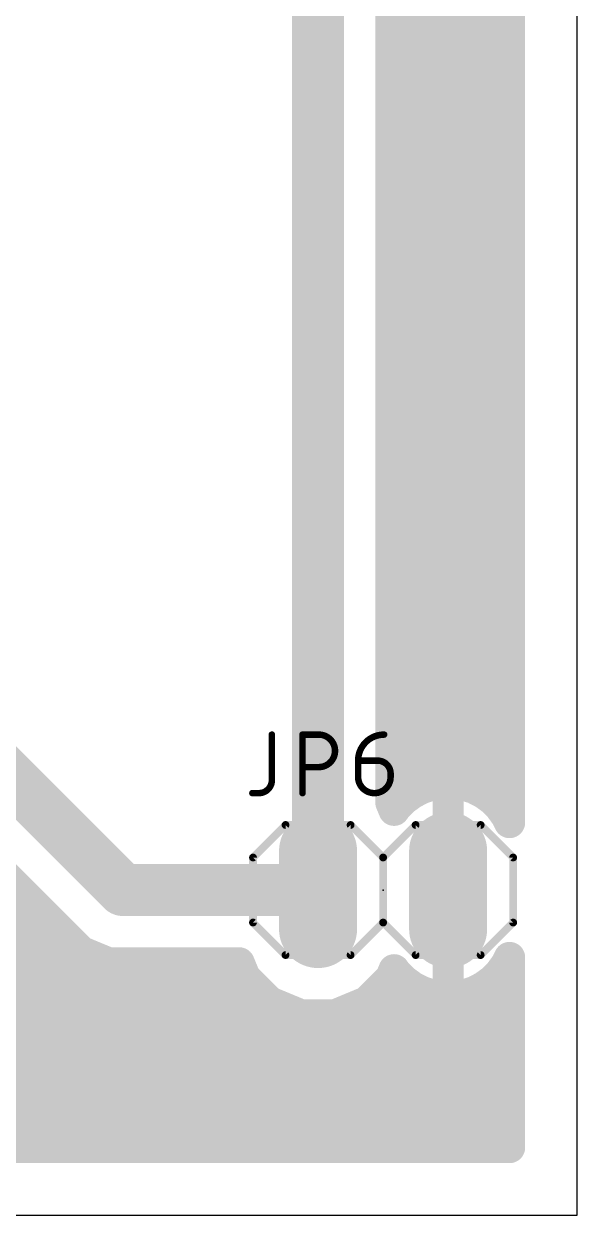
# Model space of a CAD drawing. Extents: x 2.5 to 54.6, y 1.3 to 50.5.
# Drawn here: x 43.78 to 54.59, y 1.27 to 24.54 of the extents above; entities that cross this region are included whole.
import ezdxf

# ---------------------------------------------------------------- set-up
doc = ezdxf.new("R2010")
doc.units = 0
for name, color, linetype in [('1', 12, 'CONTINUOUS'), ('17', 110, 'CONTINUOUS'), ('20', 31, 'CONTINUOUS'), ('21', 253, 'CONTINUOUS'), ('23', 53, 'CONTINUOUS'), ('25', 253, 'CONTINUOUS'), ('51', 253, 'CONTINUOUS')]:
    doc.layers.add(name, color=color, linetype=linetype)

# ---------------------------------------------------------------- blocks, each defined once
blk = doc.blocks.new('RECT')
blk.add_solid([(-0.5, -0.5), (0.5, -0.5), (-0.5, 0.5), (0.5, 0.5)])
blk = doc.blocks.new('LONGP100')
at = {"const_width": 1}
blk.add_lwpolyline([(-0.5, 0), (0.5, 0)], dxfattribs=at)
at = {"const_width": 0.5}
for points in [[(-0.5, 0.25, 1), (-0.5, -0.25)], [(0.5, -0.25, 1), (0.5, 0.25)]]:
    blk.add_lwpolyline(points, format="xyb", dxfattribs=at)

msp = doc.modelspace()

# ---------------------------------------------------------------- linework, layer by layer
at = {"layer": '1'}
for points, const_width in [([(49.53, 43.18), (49.53, 7.62)], 1.016), ([(53.2692, 41.8623), (53.2692, 8.9377)], 0.6096), ([(50.9524, 9.3287), (50.9524, 41.4713)], 0.6096), ([(50.9524, 24.384), (53.2692, 24.384)], 0.6096), ([(50.9524, 23.7744), (53.2692, 23.7744)], 0.6096), ([(50.9524, 23.1648), (53.2692, 23.1648)], 0.6096), ([(50.9524, 22.5552), (53.2692, 22.5552)], 0.6096), ([(50.9524, 21.9456), (53.2692, 21.9456)], 0.6096), ([(50.9524, 21.336), (53.2692, 21.336)], 0.6096), ([(50.9524, 20.7264), (53.2692, 20.7264)], 0.6096), ([(50.9524, 20.1168), (53.2692, 20.1168)], 0.6096), ([(50.9524, 19.5072), (53.2692, 19.5072)], 0.6096), ([(50.9524, 18.8976), (53.2692, 18.8976)], 0.6096), ([(50.9524, 18.288), (53.2692, 18.288)], 0.6096), ([(50.9524, 17.6784), (53.2692, 17.6784)], 0.6096), ([(50.9524, 17.0688), (53.2692, 17.0688)], 0.6096), ([(50.9524, 16.4592), (53.2692, 16.4592)], 0.6096), ([(50.9524, 15.8496), (53.2692, 15.8496)], 0.6096), ([(50.9524, 15.24), (53.2692, 15.24)], 0.6096), ([(50.9524, 14.6304), (53.2692, 14.6304)], 0.6096), ([(50.9524, 14.0208), (53.2692, 14.0208)], 0.6096), ([(50.9524, 13.4112), (53.2692, 13.4112)], 0.6096), ([(50.9524, 12.8016), (53.2692, 12.8016)], 0.6096), ([(50.9524, 12.192), (53.2692, 12.192)], 0.6096), ([(50.9524, 11.5824), (53.2692, 11.5824)], 0.6096), ([(50.9524, 10.9728), (53.2692, 10.9728)], 0.6096), ([(43.18, 10.16), (45.72, 7.62)], 1.016), ([(50.9524, 10.3632), (53.2692, 10.3632)], 0.6096), ([(50.9524, 9.7536), (53.2692, 9.7536)], 0.6096), ([(51.966, 9.7028), (51.7607, 9.6703)], 0.6096), ([(52.07, 9.7028), (51.966, 9.7028)], 0.6096), ([(52.174, 9.7028), (52.07, 9.7028)], 0.6096), ([(52.07, 9.7028), (52.07, 7.62)], 0.6096), ([(52.07, 7.62), (52.07, 9.7028)], 0.6096), ([(52.3793, 9.6703), (52.174, 9.7028)], 0.6096), ([(51.3777, 9.5116), (51.2096, 9.3894)], 0.6096), ([(51.563, 9.606), (51.3777, 9.5116)], 0.6096), ([(51.7607, 9.6703), (51.563, 9.606)], 0.6096), ([(52.577, 9.606), (52.3793, 9.6703)], 0.6096), ([(52.7623, 9.5116), (52.577, 9.606)], 0.6096), ([(52.9304, 9.3894), (52.7623, 9.5116)], 0.6096), ([(51.0151, 9.1772), (50.9524, 9.3287)], 0.6096), ([(51.0626, 9.2424), (51.0151, 9.1772)], 0.6096), ([(51.2096, 9.3894), (51.0626, 9.2424)], 0.6096), ([(53.0774, 9.2424), (52.9304, 9.3894)], 0.6096), ([(53.1996, 9.0743), (53.0774, 9.2424)], 0.6096), ([(52.07, 9.144), (52.07, 9.144)], 0.6096), ([(53.149, 9.144), (53.2692, 9.144)], 0.6096), ([(53.2692, 8.9377), (53.1996, 9.0743)], 0.6096), ([(42.5908, 8.7376), (44.5141, 6.8143)], 0.6096), ([(52.07, 8.5344), (52.07, 8.5344)], 0.6096), ([(52.07, 7.9248), (52.07, 7.9248)], 0.6096), ([(45.72, 7.62), (49.53, 7.62)], 1.016), ([(52.07, 5.5372), (52.07, 7.62)], 0.6096), ([(52.07, 7.62), (52.07, 7.62)], 0.6096), ([(52.07, 7.62), (52.07, 5.5372)], 0.6096), ([(52.07, 7.62), (52.07, 7.62)], 0.6096), ([(37.9984, 7.3152), (44.0132, 7.3152)], 0.6096), ([(52.07, 7.3152), (52.07, 7.3152)], 0.6096), ([(37.7578, 6.7056), (44.6228, 6.7056)], 0.6096), ([(44.5141, 6.8143), (44.9143, 6.4141)], 0.6096), ([(52.07, 6.7056), (52.07, 6.7056)], 0.6096), ([(44.9143, 6.4141), (45.4371, 6.1976)], 0.6096), ([(53.1996, 6.1657), (53.2692, 6.3023)], 0.6096), ([(53.2692, 6.3023), (53.2692, 2.5908)], 0.6096), ([(37.0234, 6.096), (48.0311, 6.096)], 0.6096), ([(45.4371, 6.1976), (47.989, 6.1976)], 0.6096), ([(47.989, 6.1976), (48.1088, 5.9084)], 0.6096), ([(50.9512, 5.9084), (51.0151, 6.0628)], 0.6096), ([(51.0151, 6.0628), (51.0626, 5.9976)], 0.6096), ([(51.0626, 5.9976), (51.2096, 5.8506)], 0.6096), ([(52.07, 6.096), (52.07, 6.096)], 0.6096), ([(52.9304, 5.8506), (53.0774, 5.9976)], 0.6096), ([(53.0774, 5.9976), (53.1996, 6.1657)], 0.6096), ([(53.149, 6.096), (53.2692, 6.096)], 0.6096), ([(48.1088, 5.9084), (48.5804, 5.4368)], 0.6096), ([(50.4796, 5.4368), (50.9512, 5.9084)], 0.6096), ([(51.2096, 5.8506), (51.3777, 5.7283)], 0.6096), ([(52.7623, 5.7283), (52.9304, 5.8506)], 0.6096), ([(51.3777, 5.7283), (51.563, 5.634)], 0.6096), ([(51.563, 5.634), (51.7607, 5.5697)], 0.6096), ([(51.7607, 5.5697), (51.966, 5.5372)], 0.6096), ([(51.966, 5.5372), (52.07, 5.5372)], 0.6096), ([(52.07, 5.5372), (52.174, 5.5372)], 0.6096), ([(52.174, 5.5372), (52.3793, 5.5697)], 0.6096), ([(52.3793, 5.5697), (52.577, 5.634)], 0.6096), ([(52.577, 5.634), (52.7623, 5.7283)], 0.6096), ([(25.4493, 5.4864), (48.5308, 5.4864)], 0.6096), ([(48.5804, 5.4368), (49.1965, 5.1816)], 0.6096), ([(49.8635, 5.1816), (50.4796, 5.4368)], 0.6096), ([(50.5292, 5.4864), (53.2692, 5.4864)], 0.6096), ([(49.1965, 5.1816), (49.8635, 5.1816)], 0.6096), ([(24.848, 4.8768), (53.2692, 4.8768)], 0.6096), ([(24.2384, 4.2672), (53.2692, 4.2672)], 0.6096), ([(23.6288, 3.6576), (53.2692, 3.6576)], 0.6096), ([(23.0192, 3.048), (53.2692, 3.048)], 0.6096), ([(53.2692, 2.5908), (22.562, 2.5908)], 0.6096)]:
    msp.add_lwpolyline(points, dxfattribs=dict(at, const_width=const_width))
for points, const_width in [([(50.9524, 24.5364, 1), (50.9524, 24.2316)], 0.3048), ([(53.2692, 24.2316, 1), (53.2692, 24.5364)], 0.3048), ([(50.9524, 23.9268, 1), (50.9524, 23.622)], 0.3048), ([(53.2692, 23.622, 1), (53.2692, 23.9268)], 0.3048), ([(50.9524, 23.3172, 1), (50.9524, 23.0124)], 0.3048), ([(53.2692, 23.0124, 1), (53.2692, 23.3172)], 0.3048), ([(50.9524, 22.7076, 1), (50.9524, 22.4028)], 0.3048), ([(53.2692, 22.4028, 1), (53.2692, 22.7076)], 0.3048), ([(50.9524, 22.098, 1), (50.9524, 21.7932)], 0.3048), ([(53.2692, 21.7932, 1), (53.2692, 22.098)], 0.3048), ([(50.9524, 21.4884, 1), (50.9524, 21.1836)], 0.3048), ([(53.2692, 21.1836, 1), (53.2692, 21.4884)], 0.3048), ([(50.9524, 20.8788, 1), (50.9524, 20.574)], 0.3048), ([(53.2692, 20.574, 1), (53.2692, 20.8788)], 0.3048), ([(50.9524, 20.2692, 1), (50.9524, 19.9644)], 0.3048), ([(53.2692, 19.9644, 1), (53.2692, 20.2692)], 0.3048), ([(50.9524, 19.6596, 1), (50.9524, 19.3548)], 0.3048), ([(53.2692, 19.3548, 1), (53.2692, 19.6596)], 0.3048), ([(50.9524, 19.05, 1), (50.9524, 18.7452)], 0.3048), ([(53.2692, 18.7452, 1), (53.2692, 19.05)], 0.3048), ([(50.9524, 18.4404, 1), (50.9524, 18.1356)], 0.3048), ([(53.2692, 18.1356, 1), (53.2692, 18.4404)], 0.3048), ([(50.9524, 17.8308, 1), (50.9524, 17.526)], 0.3048), ([(53.2692, 17.526, 1), (53.2692, 17.8308)], 0.3048), ([(50.9524, 17.2212, 1), (50.9524, 16.9164)], 0.3048), ([(53.2692, 16.9164, 1), (53.2692, 17.2212)], 0.3048), ([(50.9524, 16.6116, 1), (50.9524, 16.3068)], 0.3048), ([(53.2692, 16.3068, 1), (53.2692, 16.6116)], 0.3048), ([(50.9524, 16.002, 1), (50.9524, 15.6972)], 0.3048), ([(53.2692, 15.6972, 1), (53.2692, 16.002)], 0.3048), ([(50.9524, 15.3924, 1), (50.9524, 15.0876)], 0.3048), ([(53.2692, 15.0876, 1), (53.2692, 15.3924)], 0.3048), ([(50.9524, 14.7828, 1), (50.9524, 14.478)], 0.3048), ([(53.2692, 14.478, 1), (53.2692, 14.7828)], 0.3048), ([(50.9524, 14.1732, 1), (50.9524, 13.8684)], 0.3048), ([(53.2692, 13.8684, 1), (53.2692, 14.1732)], 0.3048), ([(50.9524, 13.5636, 1), (50.9524, 13.2588)], 0.3048), ([(53.2692, 13.2588, 1), (53.2692, 13.5636)], 0.3048), ([(50.9524, 12.954, 1), (50.9524, 12.6492)], 0.3048), ([(53.2692, 12.6492, 1), (53.2692, 12.954)], 0.3048), ([(50.9524, 12.3444, 1), (50.9524, 12.0396)], 0.3048), ([(53.2692, 12.0396, 1), (53.2692, 12.3444)], 0.3048), ([(50.9524, 11.7348, 1), (50.9524, 11.43)], 0.3048), ([(53.2692, 11.43, 1), (53.2692, 11.7348)], 0.3048), ([(50.9524, 11.1252, 1), (50.9524, 10.8204)], 0.3048), ([(53.2692, 10.8204, 1), (53.2692, 11.1252)], 0.3048), ([(50.9524, 10.5156, 1), (50.9524, 10.2108)], 0.3048), ([(53.2692, 10.2108, 1), (53.2692, 10.5156)], 0.3048), ([(50.9524, 9.906, 1), (50.9524, 9.6012)], 0.3048), ([(51.966, 9.8552, 1), (51.966, 9.5504)], 0.3048), ([(52.07, 9.8552, 1), (52.07, 9.5504)], 0.3048), ([(52.2224, 9.7028, 1), (51.9176, 9.7028)], 0.3048), ([(52.2224, 9.7028, 1), (51.9176, 9.7028)], 0.3048), ([(51.9899, 9.5523, 1), (51.9422, 9.8533)], 0.3048), ([(52.1978, 9.8533, 1), (52.1501, 9.5523)], 0.3048), ([(52.07, 9.5504, 1), (52.07, 9.8552)], 0.3048), ([(52.174, 9.5504, 1), (52.174, 9.8552)], 0.3048), ([(53.2692, 9.6012, 1), (53.2692, 9.906)], 0.3048), ([(51.3086, 9.6474, 1), (51.4469, 9.3759)], 0.3048), ([(51.4673, 9.3884, 1), (51.2882, 9.6349)], 0.3048), ([(51.5159, 9.751, 1), (51.6101, 9.4611)], 0.3048), ([(51.6322, 9.4702, 1), (51.4938, 9.7418)], 0.3048), ([(51.7369, 9.8208, 1), (51.7845, 9.5198)], 0.3048), ([(51.8078, 9.5253, 1), (51.7136, 9.8152)], 0.3048), ([(52.4264, 9.8152, 1), (52.3322, 9.5253)], 0.3048), ([(52.3554, 9.5198, 1), (52.4031, 9.8208)], 0.3048), ([(52.6462, 9.7418, 1), (52.5078, 9.4702)], 0.3048), ([(52.5299, 9.4611, 1), (52.6241, 9.751)], 0.3048), ([(52.8518, 9.6349, 1), (52.6727, 9.3884)], 0.3048), ([(52.6931, 9.3759, 1), (52.8314, 9.6474)], 0.3048), ([(51.0932, 9.387, 1), (50.8116, 9.2703)], 0.3048), ([(51.1858, 9.1529, 1), (50.9393, 9.332)], 0.3048), ([(51.12, 9.5127, 1), (51.2991, 9.2662)], 0.3048), ([(51.3173, 9.2817, 1), (51.1018, 9.4972)], 0.3048), ([(53.0382, 9.4972, 1), (52.8227, 9.2817)], 0.3048), ([(52.8409, 9.2662, 1), (53.02, 9.5127)], 0.3048), ([(53.2007, 9.332, 1), (52.9542, 9.1529)], 0.3048), ([(50.8, 9.3287, 1), (51.1048, 9.3287)], 0.3048), ([(50.8918, 9.2668, 1), (51.1384, 9.0876)], 0.3048), ([(50.8743, 9.1189, 1), (51.1559, 9.2355)], 0.3048), ([(50.9548, 9.3502, 1), (51.1703, 9.1347)], 0.3048), ([(52.07, 9.2964, 1), (52.07, 8.9916)], 0.3048), ([(52.07, 8.9916, 1), (52.07, 9.2964)], 0.3048), ([(52.9697, 9.1347, 1), (53.1852, 9.3502)], 0.3048), ([(53.149, 9.2964, 1), (53.149, 8.9916)], 0.3048), ([(53.3354, 9.1434, 1), (53.0639, 9.0051)], 0.3048), ([(53.0764, 8.9847, 1), (53.3229, 9.1638)], 0.3048), ([(53.2692, 8.9916, 1), (53.2692, 9.2964)], 0.3048), ([(53.1168, 8.9377, 1), (53.4216, 8.9377)], 0.3048), ([(53.1334, 8.8686, 1), (53.405, 9.0069)], 0.3048), ([(52.07, 8.6868, 1), (52.07, 8.382)], 0.3048), ([(52.07, 8.382, 1), (52.07, 8.6868)], 0.3048), ([(52.07, 8.0772, 1), (52.07, 7.7724)], 0.3048), ([(52.07, 7.7724, 1), (52.07, 8.0772)], 0.3048), ([(45.72, 7.874, 1), (45.72, 7.366)], 0.508), ([(45.5404, 7.4404, 1), (45.8996, 7.7996)], 0.508), ([(49.53, 7.366, 1), (49.53, 7.874)], 0.508), ([(52.2224, 7.62, 1), (51.9176, 7.62)], 0.3048), ([(52.07, 7.7724, 1), (52.07, 7.4676)], 0.3048), ([(52.2224, 7.62, 1), (51.9176, 7.62)], 0.3048), ([(52.07, 7.7724, 1), (52.07, 7.4676)], 0.3048), ([(52.07, 7.4676, 1), (52.07, 7.7724)], 0.3048), ([(52.07, 7.4676, 1), (52.07, 7.7724)], 0.3048), ([(49.276, 7.62, 1), (49.784, 7.62)], 0.508), ([(51.9176, 7.62, 1), (52.2224, 7.62)], 0.3048), ([(51.9176, 7.62, 1), (52.2224, 7.62)], 0.3048), ([(44.0132, 7.1628, 1), (44.0132, 7.4676)], 0.3048), ([(52.07, 7.4676, 1), (52.07, 7.1628)], 0.3048), ([(52.07, 7.1628, 1), (52.07, 7.4676)], 0.3048), ([(44.6219, 6.922, 1), (44.4064, 6.7065)], 0.3048), ([(44.4064, 6.7065, 1), (44.6219, 6.922)], 0.3048), ([(44.6228, 6.5532, 1), (44.6228, 6.858)], 0.3048), ([(52.07, 6.858, 1), (52.07, 6.5532)], 0.3048), ([(52.07, 6.5532, 1), (52.07, 6.858)], 0.3048), ([(44.9726, 6.5549, 1), (44.856, 6.2733)], 0.3048), ([(44.8065, 6.3064, 1), (45.022, 6.5219)], 0.3048), ([(53.4216, 6.3023, 1), (53.1168, 6.3023)], 0.3048), ([(53.405, 6.2331, 1), (53.1334, 6.3714)], 0.3048), ([(45.4371, 6.35, 1), (45.4371, 6.0452)], 0.3048), ([(45.3787, 6.0568, 1), (45.4954, 6.3384)], 0.3048), ([(48.1298, 6.2559, 1), (47.8482, 6.1393)], 0.3048), ([(47.989, 6.0452, 1), (47.989, 6.35)], 0.3048), ([(48.0311, 5.9436, 1), (48.0311, 6.2484)], 0.3048), ([(51.1384, 6.1524, 1), (50.8918, 5.9732)], 0.3048), ([(51.1559, 6.0045, 1), (50.8743, 6.1211)], 0.3048), ([(51.1703, 6.1053, 1), (50.9548, 5.8898)], 0.3048), ([(52.07, 6.2484, 1), (52.07, 5.9436)], 0.3048), ([(52.07, 5.9436, 1), (52.07, 6.2484)], 0.3048), ([(53.1852, 5.8898, 1), (52.9697, 6.1053)], 0.3048), ([(53.149, 6.2484, 1), (53.149, 5.9436)], 0.3048), ([(53.0639, 6.2349, 1), (53.3354, 6.0966)], 0.3048), ([(53.3229, 6.0762, 1), (53.0764, 6.2553)], 0.3048), ([(53.2692, 5.9436, 1), (53.2692, 6.2484)], 0.3048), ([(48.2166, 6.0162, 1), (48.0011, 5.8006)], 0.3048), ([(47.968, 5.8501, 1), (48.2496, 5.9667)], 0.3048), ([(50.8104, 5.9667, 1), (51.092, 5.8501)], 0.3048), ([(51.0589, 5.8006, 1), (50.8434, 6.0162)], 0.3048), ([(50.9393, 5.908, 1), (51.1858, 6.0871)], 0.3048), ([(51.2991, 5.9738, 1), (51.12, 5.7273)], 0.3048), ([(51.1018, 5.7428, 1), (51.3173, 5.9583)], 0.3048), ([(52.8227, 5.9583, 1), (53.0382, 5.7428)], 0.3048), ([(53.02, 5.7273, 1), (52.8409, 5.9738)], 0.3048), ([(52.9542, 6.0871, 1), (53.2007, 5.908)], 0.3048), ([(51.4469, 5.8641, 1), (51.3086, 5.5926)], 0.3048), ([(51.2882, 5.6051, 1), (51.4673, 5.8516)], 0.3048), ([(51.6101, 5.7789, 1), (51.5159, 5.489)], 0.3048), ([(51.4938, 5.4982, 1), (51.6322, 5.7698)], 0.3048), ([(51.7845, 5.7202, 1), (51.7369, 5.4192)], 0.3048), ([(51.7136, 5.4248, 1), (51.8078, 5.7147)], 0.3048), ([(51.9661, 5.6896, 1), (51.966, 5.3848)], 0.3048), ([(52.07, 5.6896, 1), (52.07, 5.3848)], 0.3048), ([(51.9422, 5.3867, 1), (51.9899, 5.6877)], 0.3048), ([(52.1501, 5.6877, 1), (52.1978, 5.3867)], 0.3048), ([(52.07, 5.3848, 1), (52.07, 5.6896)], 0.3048), ([(52.174, 5.3848, 1), (52.174, 5.6896)], 0.3048), ([(52.3322, 5.7147, 1), (52.4264, 5.4248)], 0.3048), ([(52.4031, 5.4192, 1), (52.3554, 5.7202)], 0.3048), ([(52.5078, 5.7698, 1), (52.6462, 5.4982)], 0.3048), ([(52.6241, 5.489, 1), (52.5299, 5.7789)], 0.3048), ([(52.6727, 5.8516, 1), (52.8518, 5.6051)], 0.3048), ([(52.8314, 5.5926, 1), (52.6931, 5.8641)], 0.3048), ([(48.6387, 5.5776, 1), (48.5221, 5.296)], 0.3048), ([(48.4726, 5.3291, 1), (48.6882, 5.5446)], 0.3048), ([(48.5308, 5.334, 1), (48.5308, 5.6388)], 0.3048), ([(50.3718, 5.5446, 1), (50.5874, 5.3291)], 0.3048), ([(50.5292, 5.6388, 1), (50.5292, 5.334)], 0.3048), ([(50.5379, 5.296, 1), (50.4213, 5.5776)], 0.3048), ([(51.9176, 5.5372, 1), (52.2224, 5.5372)], 0.3048), ([(51.9176, 5.5372, 1), (52.2224, 5.5372)], 0.3048), ([(53.2692, 5.334, 1), (53.2692, 5.6388)], 0.3048), ([(49.1965, 5.334, 1), (49.1965, 5.0292)], 0.3048), ([(49.1382, 5.0408, 1), (49.2549, 5.3224)], 0.3048), ([(49.8051, 5.3224, 1), (49.9218, 5.0408)], 0.3048), ([(49.8635, 5.0292, 1), (49.8635, 5.334)], 0.3048), ([(53.2692, 4.7244, 1), (53.2692, 5.0292)], 0.3048), ([(53.2692, 4.1148, 1), (53.2692, 4.4196)], 0.3048), ([(53.2692, 3.5052, 1), (53.2692, 3.81)], 0.3048), ([(53.2692, 2.8956, 1), (53.2692, 3.2004)], 0.3048), ([(53.2692, 2.4384, 1), (53.2692, 2.7432)], 0.3048), ([(53.1168, 2.5908, 1), (53.4216, 2.5908)], 0.3048)]:
    msp.add_lwpolyline(points, format="xyb", dxfattribs=dict(at, const_width=const_width))
at = {"layer": '20'}
for p, q in [((54.59, 1.27), (54.59, 50.47)), ((2.54, 1.27), (54.59, 1.27))]:
    msp.add_line(p, q, dxfattribs=at)
at = {"layer": '21', "const_width": 0.1524}
for points in [[(48.895, 8.89), (48.26, 8.255)], [(48.895, 8.89), (50.165, 8.89)], [(50.165, 8.89), (50.8, 8.255)], [(50.8, 8.255), (51.435, 8.89)], [(51.435, 8.89), (52.705, 8.89)], [(52.705, 8.89), (53.34, 8.255)], [(48.26, 8.255), (48.26, 6.985)], [(50.8, 8.255), (50.8, 6.985)], [(53.34, 8.255), (53.34, 6.985)], [(48.26, 6.985), (48.895, 6.35)], [(50.8, 6.985), (50.165, 6.35)], [(51.435, 6.35), (50.8, 6.985)], [(53.34, 6.985), (52.705, 6.35)], [(50.165, 6.35), (48.895, 6.35)], [(52.705, 6.35), (51.435, 6.35)]]:
    msp.add_lwpolyline(points, dxfattribs=at)
at = {"layer": '21', "const_width": 0.0762}
for points in [[(48.895, 8.9281, 1), (48.895, 8.8519)], [(48.9219, 8.8631, 1), (48.8681, 8.9169)], [(50.1919, 8.9169, 1), (50.1381, 8.8631)], [(50.165, 8.8519, 1), (50.165, 8.9281)], [(51.435, 8.9281, 1), (51.435, 8.8519)], [(51.4619, 8.8631, 1), (51.4081, 8.9169)], [(52.7319, 8.9169, 1), (52.6781, 8.8631)], [(52.705, 8.8519, 1), (52.705, 8.9281)], [(48.2981, 8.255, 1), (48.2219, 8.255)], [(48.2331, 8.2819, 1), (48.2869, 8.2281)], [(50.8381, 8.255, 1), (50.7619, 8.255)], [(50.7731, 8.2819, 1), (50.8269, 8.2281)], [(50.7731, 8.2281, 1), (50.8269, 8.2819)], [(53.3781, 8.255, 1), (53.3019, 8.255)], [(53.3131, 8.2281, 1), (53.3669, 8.2819)], [(48.2219, 6.985, 1), (48.2981, 6.985)], [(48.2869, 7.0119, 1), (48.2331, 6.9581)], [(50.7619, 6.985, 1), (50.8381, 6.985)], [(50.8269, 7.0119, 1), (50.7731, 6.9581)], [(50.8269, 6.9581, 1), (50.7731, 7.0119)], [(53.3019, 6.985, 1), (53.3781, 6.985)], [(53.3669, 6.9581, 1), (53.3131, 7.0119)], [(48.895, 6.3881, 1), (48.895, 6.3119)], [(48.8681, 6.3231, 1), (48.9219, 6.3769)], [(50.1381, 6.3769, 1), (50.1919, 6.3231)], [(50.165, 6.3119, 1), (50.165, 6.3881)], [(51.435, 6.3881, 1), (51.435, 6.3119)], [(51.4081, 6.3231, 1), (51.4619, 6.3769)], [(52.6781, 6.3769, 1), (52.7319, 6.3231)], [(52.705, 6.3119, 1), (52.705, 6.3881)]]:
    msp.add_lwpolyline(points, format="xyb", dxfattribs=at)
at = {"layer": '23'}
msp.add_point((50.8, 7.62), dxfattribs=at)
at = {"layer": '25', "const_width": 0.127}
for points in [[(48.6283, 10.6553), (48.6283, 9.7663)], [(49.2263, 9.5123), (49.2263, 10.6553)], [(49.2263, 10.6553), (49.5438, 10.6553)], [(49.5438, 10.0203), (49.2263, 10.0203)], [(50.3122, 10.1473), (50.6932, 10.1473)], [(50.3122, 9.8298), (50.3122, 10.1473)], [(50.9472, 9.8933), (50.9472, 9.8298)], [(48.3743, 9.5123), (48.2473, 9.5123)]]:
    msp.add_lwpolyline(points, dxfattribs=at)
at = {"layer": '25'}
for points, const_width in [([(48.6601, 10.6553, 1), (48.5966, 10.6553)], 0.0635), ([(49.2263, 10.6871, 1), (49.2263, 10.6235)], 0.0635), ([(49.2581, 10.6553, 1), (49.1946, 10.6553)], 0.0635), ([(49.5438, 10.6871, 1), (49.5438, 10.6235)], 0.0635), ([(49.5438, 10.0203, 1), (49.5438, 10.6553)], 0.127), ([(49.5438, 10.6235, 1), (49.5438, 10.6871)], 0.0635), ([(50.8202, 10.6553, 0.4142), (50.3122, 10.1473)], 0.127), ([(50.8202, 10.6235, 1), (50.8202, 10.6871)], 0.0635), ([(49.2263, 10.0521, 1), (49.2263, 9.9886)], 0.0635), ([(49.5438, 10.0521, 1), (49.5438, 9.9886)], 0.0635), ([(49.5438, 9.9886, 1), (49.5438, 10.0521)], 0.0635), ([(50.3439, 10.1473, 1), (50.2804, 10.1473)], 0.0635), ([(50.2804, 10.1473, 1), (50.3439, 10.1473)], 0.0635), ([(50.3122, 10.1791, 1), (50.3122, 10.1156)], 0.0635), ([(50.9472, 9.8933, 0.4142), (50.6932, 10.1473)], 0.127), ([(50.6932, 10.1791, 1), (50.6932, 10.1156)], 0.0635), ([(50.6932, 10.1156, 1), (50.6932, 10.1791)], 0.0635), ([(48.3743, 9.5123, 0.4142), (48.6283, 9.7663)], 0.127), ([(48.6601, 9.7663, 1), (48.5966, 9.7663)], 0.0635), ([(48.5966, 9.7663, 1), (48.6601, 9.7663)], 0.0635), ([(50.3439, 9.8298, 1), (50.2804, 9.8298)], 0.0635), ([(50.2804, 9.8298, 1), (50.3439, 9.8298)], 0.0635), ([(50.3122, 9.8298, 1), (50.9472, 9.8298)], 0.127), ([(50.9789, 9.8933, 1), (50.9154, 9.8933)], 0.0635), ([(50.9154, 9.8933, 1), (50.9789, 9.8933)], 0.0635), ([(50.9789, 9.8298, 1), (50.9154, 9.8298)], 0.0635), ([(50.9154, 9.8298, 1), (50.9789, 9.8298)], 0.0635), ([(48.2473, 9.5441, 1), (48.2473, 9.4805)], 0.0635), ([(48.3743, 9.5441, 1), (48.3743, 9.4805)], 0.0635), ([(48.3743, 9.4805, 1), (48.3743, 9.5441)], 0.0635), ([(49.1946, 9.5123, 1), (49.2581, 9.5123)], 0.0635)]:
    msp.add_lwpolyline(points, format="xyb", dxfattribs=dict(at, const_width=const_width))

# ---------------------------------------------------------------- block references
at = {"layer": '17', "xscale": 1.524, "yscale": 1.524, "rotation": 90}
for p in [(49.53, 7.62), (49.53, 7.62), (52.07, 7.62), (52.07, 7.62)]:
    msp.add_blockref('LONGP100', p, dxfattribs=at)
at = {"layer": '51', "xscale": 0.508, "yscale": 0.508}
for p in [(49.53, 7.62), (52.07, 7.62)]:
    msp.add_blockref('RECT', p, dxfattribs=at)

doc.saveas('drawing.dxf')
